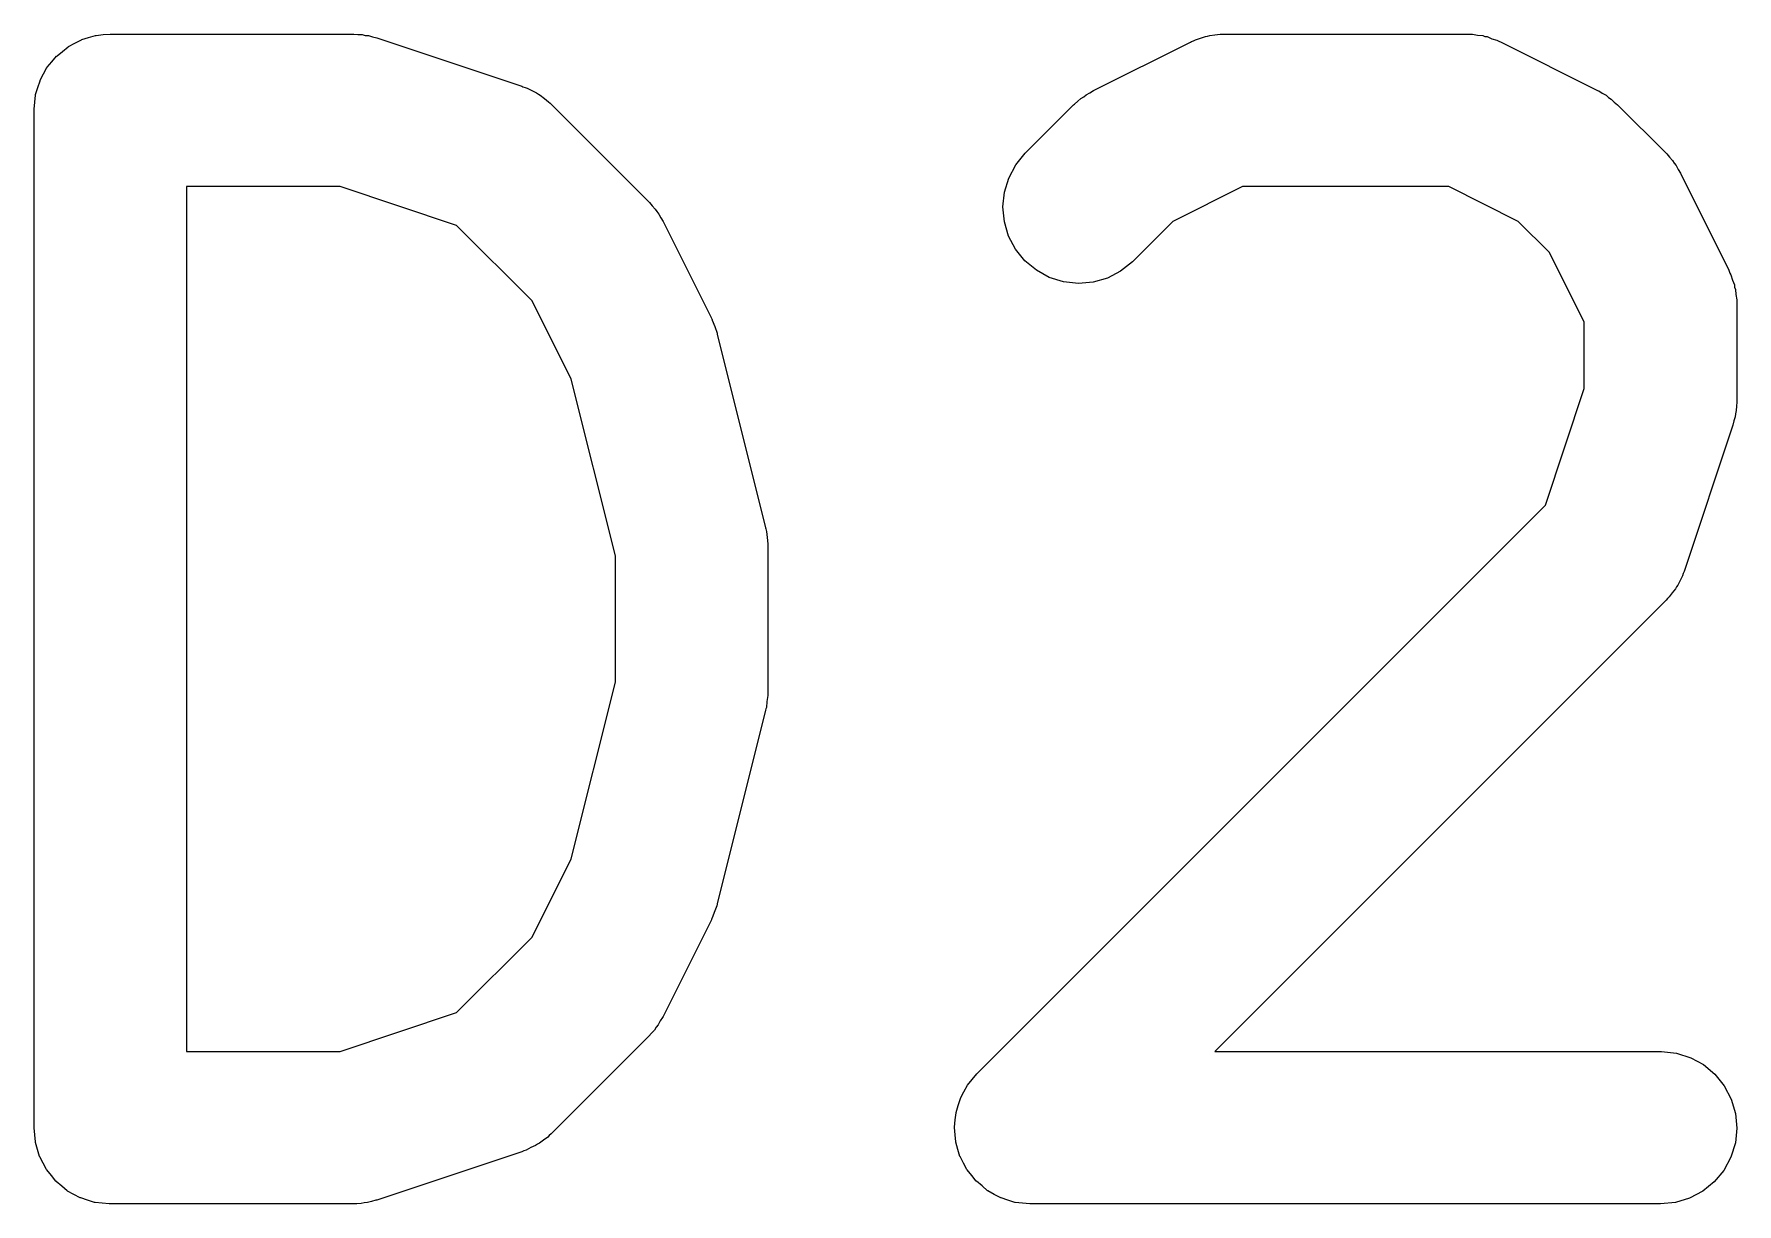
# Model space of a CAD drawing. Extents: x 3.68 to 6.84, y -3.58 to -1.3.
# Drawn here: x 4.193 to 4.2589, y -1.9458 to -1.9005 of the extents above; entities that cross this region are included whole.
import ezdxf

# ---------------------------------------------------------------- set-up
doc = ezdxf.new("R2010")
doc.units = 0
doc.header["$MEASUREMENT"] = 0
doc.layers.add('BLACK', color=7, linetype='CONTINUOUS')

msp = doc.modelspace()

# ---------------------------------------------------------------- linework, layer by layer
at = {"layer": 'BLACK', "linetype": 'CONTINUOUS'}
for p, q in [((4.1951, -1.90062), (4.19537, -1.90054)), ((4.19537, -1.90054), (4.19538, -1.90054)), ((4.19538, -1.90054), (4.19539, -1.90054)), ((4.19539, -1.90054), (4.19566, -1.90051)), ((4.19566, -1.90051), (4.19594, -1.90049)), ((4.19594, -1.90049), (4.20531, -1.90049)), ((4.20531, -1.90049), (4.20536, -1.90049)), ((4.20536, -1.90049), (4.20552, -1.90051)), ((4.20552, -1.90051), (4.20569, -1.90051)), ((4.20569, -1.90051), (4.20581, -1.90054)), ((4.20581, -1.90054), (4.20593, -1.90055)), ((4.20593, -1.90055), (4.20609, -1.9006)), ((4.2384, -1.90057), (4.23849, -1.90054)), ((4.23849, -1.90054), (4.23869, -1.90052)), ((4.23869, -1.90052), (4.23889, -1.90049)), ((4.23889, -1.90049), (4.23897, -1.9005)), ((4.23897, -1.9005), (4.23906, -1.90049)), ((4.23906, -1.90049), (4.24843, -1.90049)), ((4.24843, -1.90049), (4.24848, -1.90049)), ((4.24848, -1.90049), (4.24856, -1.9005)), ((4.24856, -1.9005), (4.24865, -1.9005)), ((4.24865, -1.9005), (4.24885, -1.90053)), ((4.24885, -1.90053), (4.24905, -1.90055)), ((4.24905, -1.90055), (4.24913, -1.90058)), ((4.19388, -1.90133), (4.19409, -1.90116)), ((4.19409, -1.90116), (4.19431, -1.90098)), ((4.19431, -1.90098), (4.19432, -1.90098)), ((4.19432, -1.90097), (4.19457, -1.90084)), ((4.19432, -1.90098), (4.19432, -1.90097)), ((4.19457, -1.90084), (4.19482, -1.90071)), ((4.19482, -1.90071), (4.19483, -1.90071)), ((4.19483, -1.90071), (4.19484, -1.9007)), ((4.19484, -1.9007), (4.1951, -1.90062)), ((4.20609, -1.9006), (4.20625, -1.90064)), ((4.20625, -1.90064), (4.21187, -1.90251)), ((4.23399, -1.90267), (4.23774, -1.9008)), ((4.23774, -1.9008), (4.23778, -1.90078)), ((4.23778, -1.90078), (4.23786, -1.90075)), ((4.23786, -1.90075), (4.23794, -1.90071)), ((4.23794, -1.90071), (4.23813, -1.90065)), ((4.23813, -1.90065), (4.23832, -1.90058)), ((4.23832, -1.90058), (4.2384, -1.90057)), ((4.24913, -1.90058), (4.24922, -1.90059)), ((4.24922, -1.90059), (4.24941, -1.90067)), ((4.24941, -1.90067), (4.2496, -1.90073)), ((4.2496, -1.90073), (4.24967, -1.90077)), ((4.24967, -1.90077), (4.24976, -1.9008)), ((4.24976, -1.9008), (4.2535, -1.90267)), ((4.19336, -1.90203), (4.19349, -1.90179)), ((4.19349, -1.90179), (4.1935, -1.90178)), ((4.1935, -1.90177), (4.19368, -1.90156)), ((4.1935, -1.90178), (4.1935, -1.90177)), ((4.19368, -1.90156), (4.19386, -1.90134)), ((4.19386, -1.90134), (4.19387, -1.90134)), ((4.19387, -1.90134), (4.19388, -1.90133)), ((4.19314, -1.90256), (4.19322, -1.9023)), ((4.19322, -1.90229), (4.19323, -1.90228)), ((4.19322, -1.9023), (4.19322, -1.90229)), ((4.19323, -1.90228), (4.19336, -1.90203)), ((4.21187, -1.90251), (4.21191, -1.90253)), ((4.21191, -1.90253), (4.21199, -1.90256)), ((4.19299, -1.9034), (4.19302, -1.90312)), ((4.19302, -1.90312), (4.19305, -1.90285)), ((4.19305, -1.90283), (4.19314, -1.90256)), ((4.19305, -1.90284), (4.19305, -1.90283)), ((4.19305, -1.90285), (4.19305, -1.90284)), ((4.21199, -1.90256), (4.21207, -1.90259)), ((4.21207, -1.90259), (4.21225, -1.90268)), ((4.21225, -1.90268), (4.21244, -1.90277)), ((4.21244, -1.90277), (4.21251, -1.90282)), ((4.21251, -1.90282), (4.21258, -1.90286)), ((4.21258, -1.90286), (4.21274, -1.90299)), ((4.21274, -1.90299), (4.2129, -1.90311)), ((4.2129, -1.90311), (4.21296, -1.90317)), ((4.21296, -1.90317), (4.21303, -1.90323)), ((4.23325, -1.9032), (4.23338, -1.90309)), ((4.23338, -1.90309), (4.2335, -1.90298)), ((4.2335, -1.90298), (4.23361, -1.90292)), ((4.23361, -1.90292), (4.2337, -1.90284)), ((4.2337, -1.90284), (4.23385, -1.90276)), ((4.23385, -1.90276), (4.23399, -1.90267)), ((4.2535, -1.90267), (4.25354, -1.90269)), ((4.25354, -1.90269), (4.25368, -1.90278)), ((4.25368, -1.90278), (4.25383, -1.90286)), ((4.25383, -1.90286), (4.25392, -1.90294)), ((4.25392, -1.90294), (4.25402, -1.90301)), ((4.25402, -1.90301), (4.25414, -1.90312)), ((4.25414, -1.90312), (4.25427, -1.90323)), ((4.19299, -1.90342), (4.19299, -1.9034)), ((4.19299, -1.90344), (4.19299, -1.90342)), ((4.19299, -1.90342), (4.19299, -1.90342)), ((4.19299, -1.90342), (4.19299, -1.90342)), ((4.19299, -1.94281), (4.19299, -1.90344)), ((4.21303, -1.90323), (4.21678, -1.90698)), ((4.23135, -1.9051), (4.23322, -1.90323)), ((4.23322, -1.90323), (4.23325, -1.9032)), ((4.25427, -1.90323), (4.25615, -1.9051)), ((4.23098, -1.90555), (4.23135, -1.9051)), ((4.25615, -1.9051), (4.25618, -1.90513)), ((4.25618, -1.90513), (4.25628, -1.90526)), ((4.23071, -1.90606), (4.23098, -1.90555)), ((4.25628, -1.90526), (4.25639, -1.90538)), ((4.25639, -1.90538), (4.25646, -1.90549)), ((4.25646, -1.90549), (4.25654, -1.90558)), ((4.25654, -1.90558), (4.25661, -1.90573)), ((4.25661, -1.90573), (4.2567, -1.90587)), ((4.19889, -1.90639), (4.19889, -1.93986)), ((4.20484, -1.90639), (4.19889, -1.90639)), ((4.20934, -1.9079), (4.20484, -1.90639)), ((4.23054, -1.90661), (4.23071, -1.90606)), ((4.23976, -1.90639), (4.23706, -1.90774)), ((4.24774, -1.90639), (4.23976, -1.90639)), ((4.25043, -1.90774), (4.24774, -1.90639)), ((4.2567, -1.90587), (4.25857, -1.90962)), ((4.21678, -1.90698), (4.21681, -1.90701)), ((4.21681, -1.90701), (4.21691, -1.90714)), ((4.21691, -1.90714), (4.21702, -1.90726)), ((4.23048, -1.90718), (4.23054, -1.90661)), ((4.21702, -1.90726), (4.21709, -1.90736)), ((4.21709, -1.90736), (4.21717, -1.90746)), ((4.21717, -1.90746), (4.21724, -1.9076)), ((4.21724, -1.9076), (4.21733, -1.90774)), ((4.21733, -1.90774), (4.2192, -1.91149)), ((4.23054, -1.90775), (4.23048, -1.90718)), ((4.2307, -1.90831), (4.23054, -1.90775)), ((4.23706, -1.90774), (4.23552, -1.90928)), ((4.25163, -1.90894), (4.25043, -1.90774)), ((4.21226, -1.91081), (4.20934, -1.9079)), ((4.23097, -1.90882), (4.2307, -1.90831)), ((4.23133, -1.90926), (4.23097, -1.90882)), ((4.25298, -1.91164), (4.25163, -1.90894)), ((4.23178, -1.90963), (4.23133, -1.90926)), ((4.23228, -1.90991), (4.23178, -1.90963)), ((4.23504, -1.90967), (4.23453, -1.90993)), ((4.2355, -1.90931), (4.23504, -1.90967)), ((4.23552, -1.90928), (4.2355, -1.90931)), ((4.25857, -1.90962), (4.25859, -1.90966)), ((4.25859, -1.90966), (4.25862, -1.90974)), ((4.25862, -1.90974), (4.25866, -1.90981)), ((4.23283, -1.91008), (4.23228, -1.90991)), ((4.23341, -1.91014), (4.23283, -1.91008)), ((4.23398, -1.91009), (4.23341, -1.91014)), ((4.23453, -1.90993), (4.23398, -1.91009)), ((4.25866, -1.90981), (4.25872, -1.91001)), ((4.25872, -1.91001), (4.25879, -1.9102)), ((4.25879, -1.9102), (4.2588, -1.91028)), ((4.2588, -1.91028), (4.25883, -1.91037)), ((4.25883, -1.91037), (4.25885, -1.91057)), ((4.21378, -1.91384), (4.21226, -1.91081)), ((4.25885, -1.91057), (4.25888, -1.91077)), ((4.25888, -1.91077), (4.25888, -1.91085)), ((4.25888, -1.91085), (4.25889, -1.91094)), ((4.25889, -1.91094), (4.25889, -1.91469)), ((4.2192, -1.91149), (4.21922, -1.91153)), ((4.21922, -1.91153), (4.21923, -1.91154)), ((4.21923, -1.91154), (4.21923, -1.91156)), ((4.21923, -1.91156), (4.21933, -1.91181)), ((4.25298, -1.91421), (4.25298, -1.91164)), ((4.21933, -1.91181), (4.21942, -1.91207)), ((4.21942, -1.91207), (4.21942, -1.91208)), ((4.21942, -1.91208), (4.21943, -1.9121)), ((4.21943, -1.9121), (4.2213, -1.9196)), ((4.21549, -1.92068), (4.21378, -1.91384)), ((4.25148, -1.91872), (4.25298, -1.91421)), ((4.25887, -1.91489), (4.25886, -1.91506)), ((4.25889, -1.91473), (4.25887, -1.91489)), ((4.25889, -1.91469), (4.25889, -1.91473)), ((4.25873, -1.91562), (4.25686, -1.92125)), ((4.25877, -1.91546), (4.25873, -1.91562)), ((4.25882, -1.9153), (4.25877, -1.91546)), ((4.25884, -1.91518), (4.25882, -1.9153)), ((4.25886, -1.91506), (4.25884, -1.91518)), ((4.22947, -1.94072), (4.25148, -1.91872)), ((4.2213, -1.9196), (4.22131, -1.91964)), ((4.22131, -1.91964), (4.22132, -1.91969)), ((4.22132, -1.91969), (4.22133, -1.91974)), ((4.22133, -1.91974), (4.22136, -1.91997)), ((4.22136, -1.91997), (4.22139, -1.92021)), ((4.22139, -1.92021), (4.22139, -1.92026)), ((4.22139, -1.92026), (4.22139, -1.92031)), ((4.22139, -1.92031), (4.22139, -1.92594)), ((4.21549, -1.92557), (4.21549, -1.92068)), ((4.25669, -1.92163), (4.2566, -1.92181)), ((4.25678, -1.92145), (4.25669, -1.92163)), ((4.25681, -1.92136), (4.25678, -1.92145)), ((4.25685, -1.92129), (4.25681, -1.92136)), ((4.25686, -1.92125), (4.25685, -1.92129)), ((4.25627, -1.92227), (4.2562, -1.92233)), ((4.25638, -1.92211), (4.25627, -1.92227)), ((4.25651, -1.92196), (4.25638, -1.92211)), ((4.25655, -1.92188), (4.25651, -1.92196)), ((4.2566, -1.92181), (4.25655, -1.92188)), ((4.25615, -1.9224), (4.23869, -1.93986)), ((4.2562, -1.92233), (4.25615, -1.9224)), ((4.21378, -1.93241), (4.21549, -1.92557)), ((4.22139, -1.92608), (4.22135, -1.92632)), ((4.22139, -1.92598), (4.22138, -1.92603)), ((4.22138, -1.92603), (4.22139, -1.92608)), ((4.22139, -1.92594), (4.22139, -1.92598)), ((4.2213, -1.92665), (4.21943, -1.93415)), ((4.22131, -1.9266), (4.2213, -1.92665)), ((4.22133, -1.92655), (4.22131, -1.9266)), ((4.22135, -1.92632), (4.22133, -1.92655)), ((4.21226, -1.93544), (4.21378, -1.93241)), ((4.21943, -1.93415), (4.21942, -1.93419)), ((4.2192, -1.93476), (4.21733, -1.93851)), ((4.21921, -1.93474), (4.2192, -1.93476)), ((4.21922, -1.93473), (4.21921, -1.93474)), ((4.21931, -1.93448), (4.21922, -1.93473)), ((4.21941, -1.93422), (4.21931, -1.93448)), ((4.21942, -1.93419), (4.21941, -1.93421)), ((4.21941, -1.93421), (4.21941, -1.93422)), ((4.20934, -1.93835), (4.21226, -1.93544)), ((4.20484, -1.93986), (4.20934, -1.93835)), ((4.21722, -1.93868), (4.21714, -1.93883)), ((4.21731, -1.93854), (4.21722, -1.93868)), ((4.21733, -1.93851), (4.21731, -1.93854)), ((4.21678, -1.93927), (4.21303, -1.94302)), ((4.21688, -1.93915), (4.21678, -1.93927)), ((4.217, -1.93903), (4.21688, -1.93915)), ((4.21706, -1.93892), (4.217, -1.93903)), ((4.21714, -1.93883), (4.21706, -1.93892)), ((4.19889, -1.93986), (4.20484, -1.93986)), ((4.23869, -1.93986), (4.25593, -1.93986)), ((4.25593, -1.93986), (4.25597, -1.93986)), ((4.25597, -1.93986), (4.25655, -1.93992)), ((4.25655, -1.93992), (4.2571, -1.9401)), ((4.2293, -1.94094), (4.22947, -1.94072)), ((4.2571, -1.9401), (4.2576, -1.94037)), ((4.2576, -1.94037), (4.25804, -1.94074)), ((4.25804, -1.94074), (4.2584, -1.94119)), ((4.22897, -1.94142), (4.22911, -1.94117)), ((4.22911, -1.94116), (4.2293, -1.94094)), ((4.22911, -1.94117), (4.22911, -1.94116)), ((4.22911, -1.94116), (4.22911, -1.94116)), ((4.2584, -1.94119), (4.25867, -1.9417)), ((4.22867, -1.94222), (4.22875, -1.94195)), ((4.22875, -1.94195), (4.22884, -1.94168)), ((4.22884, -1.94167), (4.22897, -1.94142)), ((4.22884, -1.94168), (4.22884, -1.94167)), ((4.22884, -1.94167), (4.22884, -1.94167)), ((4.25867, -1.9417), (4.25883, -1.94226)), ((4.22861, -1.94279), (4.22864, -1.94251)), ((4.22864, -1.94251), (4.22867, -1.94223)), ((4.22867, -1.94223), (4.22867, -1.94222)), ((4.22867, -1.94222), (4.22867, -1.94222)), ((4.25883, -1.94226), (4.25889, -1.94283)), ((4.19302, -1.94309), (4.19299, -1.94281)), ((4.19304, -1.94336), (4.19302, -1.94309)), ((4.19304, -1.94337), (4.19304, -1.94336)), ((4.19304, -1.94338), (4.19304, -1.94337)), ((4.19312, -1.94365), (4.19304, -1.94338)), ((4.21271, -1.94329), (4.21255, -1.94341)), ((4.21287, -1.94317), (4.21271, -1.94329)), ((4.21293, -1.94311), (4.21287, -1.94317)), ((4.213, -1.94305), (4.21293, -1.94311)), ((4.21303, -1.94302), (4.213, -1.94305)), ((4.22861, -1.9428), (4.22861, -1.94279)), ((4.22861, -1.94279), (4.22861, -1.94279)), ((4.22864, -1.94308), (4.22861, -1.9428)), ((4.22866, -1.94336), (4.22864, -1.94308)), ((4.22866, -1.94337), (4.22866, -1.94336)), ((4.22874, -1.94365), (4.22866, -1.94337)), ((4.22866, -1.94337), (4.22866, -1.94337)), ((4.25889, -1.94283), (4.25883, -1.9434)), ((4.1932, -1.94392), (4.19312, -1.94365)), ((4.19321, -1.94393), (4.1932, -1.94392)), ((4.19321, -1.94394), (4.19321, -1.94393)), ((4.19334, -1.94418), (4.19321, -1.94394)), ((4.21187, -1.94374), (4.20625, -1.94561)), ((4.21195, -1.9437), (4.21187, -1.94374)), ((4.21204, -1.94368), (4.21195, -1.9437)), ((4.21221, -1.94358), (4.21204, -1.94368)), ((4.2124, -1.9435), (4.21221, -1.94358)), ((4.21247, -1.94345), (4.2124, -1.9435)), ((4.21255, -1.94341), (4.21247, -1.94345)), ((4.22882, -1.94392), (4.22874, -1.94365)), ((4.22883, -1.94392), (4.22882, -1.94392)), ((4.22883, -1.94393), (4.22883, -1.94392)), ((4.22896, -1.94418), (4.22883, -1.94393)), ((4.25866, -1.94395), (4.25838, -1.94446)), ((4.25883, -1.9434), (4.25866, -1.94395)), ((4.19347, -1.94443), (4.19334, -1.94418)), ((4.19348, -1.94444), (4.19347, -1.94443)), ((4.19366, -1.94466), (4.19348, -1.94444)), ((4.19348, -1.94444), (4.19348, -1.94444)), ((4.19383, -1.94488), (4.19366, -1.94466)), ((4.22909, -1.94443), (4.22896, -1.94418)), ((4.2291, -1.94444), (4.22909, -1.94443)), ((4.22909, -1.94443), (4.22909, -1.94443)), ((4.22928, -1.94466), (4.2291, -1.94444)), ((4.22945, -1.94488), (4.22928, -1.94466)), ((4.25838, -1.94446), (4.25801, -1.94491)), ((4.19384, -1.94488), (4.19383, -1.94488)), ((4.19385, -1.94489), (4.19384, -1.94488)), ((4.19406, -1.94507), (4.19385, -1.94489)), ((4.19427, -1.94525), (4.19406, -1.94507)), ((4.19428, -1.94525), (4.19427, -1.94525)), ((4.19429, -1.94526), (4.19428, -1.94525)), ((4.19453, -1.94539), (4.19429, -1.94526)), ((4.22946, -1.94488), (4.22945, -1.94488)), ((4.22968, -1.94506), (4.22946, -1.94488)), ((4.22946, -1.94488), (4.22946, -1.94488)), ((4.22989, -1.94525), (4.22968, -1.94506)), ((4.2299, -1.94525), (4.22989, -1.94525)), ((4.23015, -1.94539), (4.2299, -1.94525)), ((4.2299, -1.94525), (4.2299, -1.94525)), ((4.25757, -1.94527), (4.25706, -1.94554)), ((4.25801, -1.94491), (4.25757, -1.94527)), ((4.19478, -1.94552), (4.19453, -1.94539)), ((4.19479, -1.94553), (4.19478, -1.94552)), ((4.1948, -1.94553), (4.19479, -1.94553)), ((4.19506, -1.94561), (4.1948, -1.94553)), ((4.19533, -1.9457), (4.19506, -1.94561)), ((4.19534, -1.9457), (4.19533, -1.9457)), ((4.19535, -1.9457), (4.19534, -1.9457)), ((4.19562, -1.94573), (4.19535, -1.9457)), ((4.1959, -1.94576), (4.19562, -1.94573)), ((4.19592, -1.94576), (4.1959, -1.94576)), ((4.19594, -1.94576), (4.19592, -1.94576)), ((4.19592, -1.94576), (4.19592, -1.94576)), ((4.19592, -1.94576), (4.19592, -1.94576)), ((4.20531, -1.94576), (4.19594, -1.94576)), ((4.20548, -1.94575), (4.20531, -1.94576)), ((4.20565, -1.94574), (4.20548, -1.94575)), ((4.20577, -1.94572), (4.20565, -1.94574)), ((4.20589, -1.94571), (4.20577, -1.94572)), ((4.20605, -1.94566), (4.20589, -1.94571)), ((4.20621, -1.94562), (4.20605, -1.94566)), ((4.20625, -1.94561), (4.20621, -1.94562)), ((4.2304, -1.94552), (4.23015, -1.94539)), ((4.2304, -1.94553), (4.2304, -1.94552)), ((4.23041, -1.94553), (4.2304, -1.94553)), ((4.23068, -1.94561), (4.23041, -1.94553)), ((4.23095, -1.9457), (4.23068, -1.94561)), ((4.23096, -1.9457), (4.23095, -1.9457)), ((4.23095, -1.9457), (4.23095, -1.9457)), ((4.23124, -1.94573), (4.23096, -1.9457)), ((4.23152, -1.94576), (4.23124, -1.94573)), ((4.23153, -1.94576), (4.23152, -1.94576)), ((4.23156, -1.94576), (4.23153, -1.94576)), ((4.23153, -1.94576), (4.23153, -1.94576)), ((4.23153, -1.94576), (4.23153, -1.94576)), ((4.25593, -1.94576), (4.23156, -1.94576)), ((4.25651, -1.94571), (4.25593, -1.94576)), ((4.25706, -1.94554), (4.25651, -1.94571))]:
    msp.add_line(p, q, dxfattribs=at)

doc.saveas('drawing.dxf')
